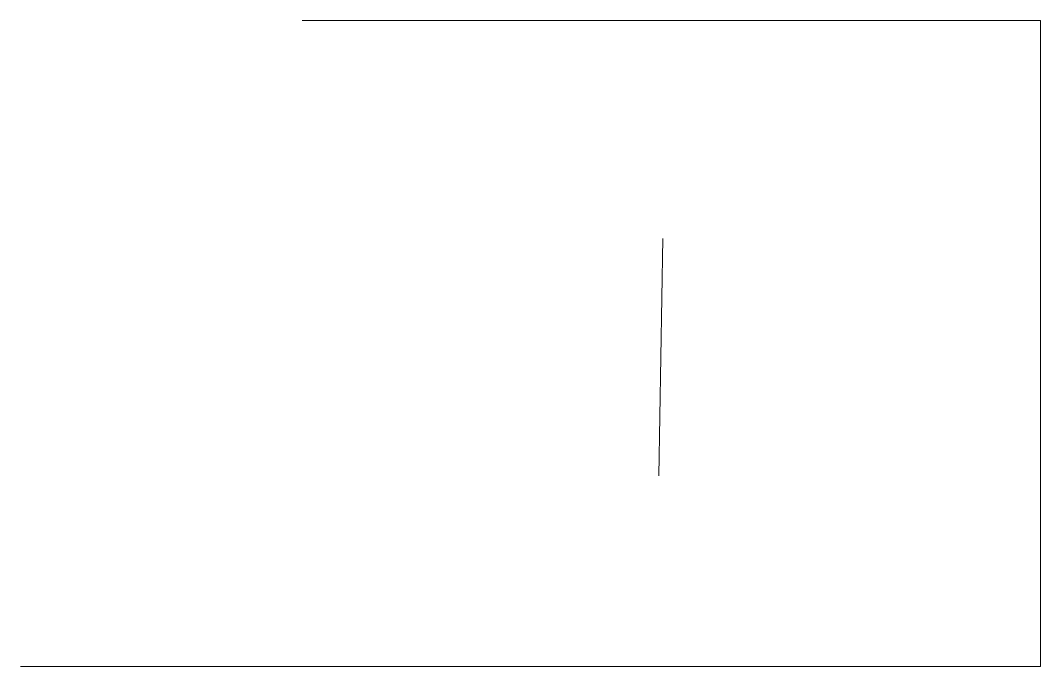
# Model space of a CAD drawing. Header units: metres. Extents: x 10937 to 11388, y -7309 to -7024.
import ezdxf

# ---------------------------------------------------------------- set-up
doc = ezdxf.new("R2010")
doc.units = ezdxf.units.M
doc.header["$LTSCALE"] = 0.0125
doc.layers.add('MURI', color=7, linetype='Continuous', lineweight=9)

msp = doc.modelspace()

# ---------------------------------------------------------------- linework, layer by layer
at = {"layer": 'MURI'}
for p, q in [((11061.8, -7023.8), (11388.24, -7023.8)), ((11388.24, -7023.8), (11388.24, -7309.48)), ((11388.24, -7309.48), (10937.3, -7309.48))]:
    msp.add_line(p, q, dxfattribs=at)
at = {"layer": 'MURI', "color": 1}
msp.add_lwpolyline([(11221.21, -7120.15), (11219.55, -7225.11)], dxfattribs=at)

doc.saveas('drawing.dxf')
